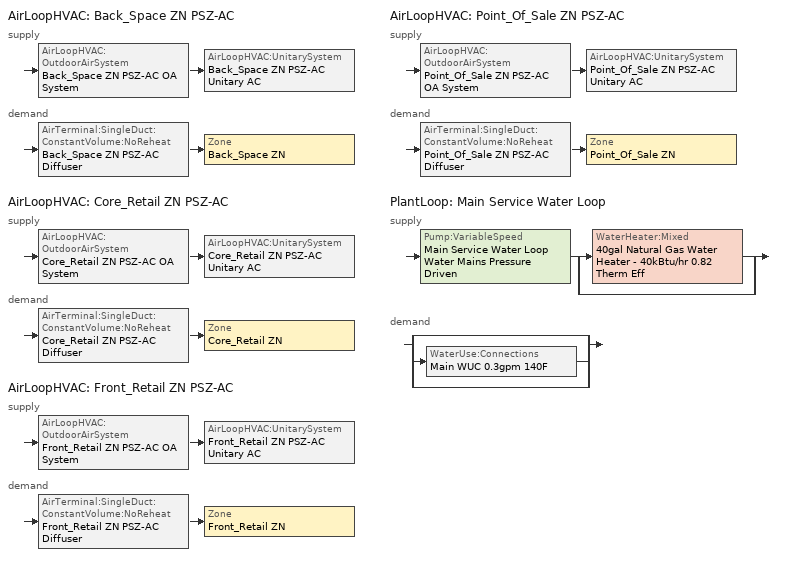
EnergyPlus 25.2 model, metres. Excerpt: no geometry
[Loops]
AirLoopHVAC 'Back_Space ZN PSZ-AC'
 supply: AirLoopHVAC:OutdoorAirSystem 'Back_Space ZN PSZ-AC OA System' > AirLoopHVAC:UnitarySystem 'Back_Space ZN PSZ-AC Unitary AC'
 demand: AirTerminal:SingleDuct:ConstantVolume:NoReheat 'Back_Space ZN PSZ-AC Diffuser' > Zone 'Back_Space ZN'
AirLoopHVAC 'Core_Retail ZN PSZ-AC'
 supply: AirLoopHVAC:OutdoorAirSystem 'Core_Retail ZN PSZ-AC OA System' > AirLoopHVAC:UnitarySystem 'Core_Retail ZN PSZ-AC Unitary AC'
 demand: AirTerminal:SingleDuct:ConstantVolume:NoReheat 'Core_Retail ZN PSZ-AC Diffuser' > Zone 'Core_Retail ZN'
AirLoopHVAC 'Front_Retail ZN PSZ-AC'
 supply: AirLoopHVAC:OutdoorAirSystem 'Front_Retail ZN PSZ-AC OA System' > AirLoopHVAC:UnitarySystem 'Front_Retail ZN PSZ-AC Unitary AC'
 demand: AirTerminal:SingleDuct:ConstantVolume:NoReheat 'Front_Retail ZN PSZ-AC Diffuser' > Zone 'Front_Retail ZN'
AirLoopHVAC 'Point_Of_Sale ZN PSZ-AC'
 supply: AirLoopHVAC:OutdoorAirSystem 'Point_Of_Sale ZN PSZ-AC OA System' > AirLoopHVAC:UnitarySystem 'Point_Of_Sale ZN PSZ-AC Unitary AC'
 demand: AirTerminal:SingleDuct:ConstantVolume:NoReheat 'Point_Of_Sale ZN PSZ-AC Diffuser' > Zone 'Point_Of_Sale ZN'
PlantLoop 'Main Service Water Loop'
 supply: Pump:VariableSpeed 'Main Service Water Loop Water Mains Pressure Driven' > split
  | WaterHeater:Mixed '40gal Natural Gas Water Heater - 40kBtu/hr 0.82 Therm Eff'
  | bypass
 demand: split
  | bypass
  | WaterUse:Connections 'Main WUC 0.3gpm 140F'
  | bypass
[ZoneControl:Thermostat] Temperature Difference Between Cutout And Setpoint {deltaC}=0
Name | Zone or ZoneList | Control Type Schedule | Control 1
Back_Space ZN Thermostat | Back_Space ZN | Back_Space ZN Thermostat Schedule | Retail Back_Space Thermostat 1
Core_Retail ZN Thermostat | Core_Retail ZN | Core_Retail ZN Thermostat Schedule | Retail Retail Thermostat 1
Front_Retail ZN Thermostat | Front_Retail ZN | Front_Retail ZN Thermostat Schedule | Retail Retail Thermostat 2
Point_Of_Sale ZN Thermostat | Point_Of_Sale ZN | Point_Of_Sale ZN Thermostat Schedule | Retail Point_of_Sale Thermostat 1
[ThermostatSetpoint:DualSetpoint] Heating Setpoint Temperature Schedule=RetailStandalone HTGSETP_SCH_NO_OPTIMUM; Cooling Setpoint Temperature Schedule=RetailStandalone CLGSETP_SCH_NO_SETBACK
Retail Back_Space Thermostat 1; Retail Retail Thermostat 1; Retail Retail Thermostat 2; Retail Point_of_Sale Thermostat 1
[AirTerminal:SingleDuct:ConstantVolume:NoReheat] Availability Schedule=Always On Discrete; Maximum Air Flow Rate {m3/s}=AutoSize
Back_Space ZN PSZ-AC Diffuser; Core_Retail ZN PSZ-AC Diffuser; Front_Retail ZN PSZ-AC Diffuser; Point_Of_Sale ZN PSZ-AC Diffuser
[Zone equipment]
Back_Space ZN: Back_Space ZN PSZ-AC Diffuser
Core_Retail ZN: Core_Retail ZN PSZ-AC Diffuser
Front_Retail ZN: Front_Retail ZN PSZ-AC Diffuser
Point_Of_Sale ZN: Point_Of_Sale ZN PSZ-AC Diffuser
[Sizing:Zone] Zone Cooling Design Supply Air Temperature Input Method=SupplyAirTemperature; Zone Cooling Design Supply Air Temperature {C}=12.7778; Zone Cooling Design Supply Air Temperature Difference {deltaC}=11.11; Zone Heating Design Supply Air Temperature Input Method=SupplyAirTemperature; Zone Heating Design Supply Air Temperature {C}=50; Zone Heating Design Supply Air Temperature Difference {deltaC}=11.11; Zone Cooling Design Supply Air Humidity Ratio {kgWater/kgDryAir}=0.0085; Zone Heating Design Supply Air Humidity Ratio {kgWater/kgDryAir}=0.008; Cooling Design Air Flow Method=DesignDay; Cooling Design Air Flow Rate {m3/s}=0; Cooling Minimum Air Flow per Zone Floor Area {m3/s-m2}=0.000762; Cooling Minimum Air Flow {m3/s}=0; Cooling Minimum Air Flow Fraction=0; Heating Design Air Flow Method=DesignDay; Heating Design Air Flow Rate {m3/s}=0; Heating Maximum Air Flow per Zone Floor Area {m3/s-m2}=0.002032; Heating Maximum Air Flow {m3/s}=0.141576; Heating Maximum Air Flow Fraction=1; Account for Dedicated Outdoor Air System=No; Zone Load Sizing Method=Sensible Load Only No Latent Load; Zone Latent Cooling Design Supply Air Humidity Ratio Input Method=HumidityRatioDifference; Zone Cooling Design Supply Air Humidity Ratio Difference {kgWater/kgDryAir}=0.005; Zone Latent Heating Design Supply Air Humidity Ratio Input Method=HumidityRatioDifference; Zone Humidification Design Supply Air Humidity Ratio Difference {kgWater/kgDryAir}=0.005; Type of Space Sum to Use=Coincident; Heating Coil Sizing Method=None; Maximum Heating Capacity To Cooling Load Sizing Ratio {W/W}=1
Name | Design Specification Outdoor Air Object
Back_Space ZN | Retail Back_Space Ventilation
Core_Retail ZN; Front_Retail ZN | Retail Retail Ventilation
Point_Of_Sale ZN | Retail Point_of_Sale Ventilation
[DesignSpecification:OutdoorAir] Outdoor Air Method=Sum; Outdoor Air Flow per Zone Floor Area {m3/s-m2}=0.0006096; Outdoor Air Flow per Zone {m3/s}=0; Outdoor Air Flow Air Changes per Hour {1/hr}=0
Name | Outdoor Air Flow per Person {m3/s-person}
Retail Back_Space Ventilation | 0
Retail Retail Ventilation; Retail Point_of_Sale Ventilation | 0.00353961
[Coil:Heating:Fuel] Availability Schedule=Always On Discrete; Fuel Type=NaturalGas; Burner Efficiency=0.8; Nominal Capacity {W}=AutoSize; On Cycle Parasitic Electric Load {W}=0; Off Cycle Parasitic Fuel Load {W}=0
Back_Space ZN PSZ-AC Gas Htg Coil 231kBtu/hr 0.8 Thermal Eff; Core_Retail ZN PSZ-AC Gas Htg Coil 1183kBtu/hr 0.8 Thermal Eff; Front_Retail ZN PSZ-AC Gas Htg Coil 144kBtu/hr 0.8 Thermal Eff; Point_Of_Sale ZN PSZ-AC Gas Htg Coil 171kBtu/hr 0.8 Thermal Eff
[AirLoopHVAC] Design Supply Air Flow Rate {m3/s}=AutoSize; Design Return Air Flow Fraction of Supply Air Flow=1
Back_Space ZN PSZ-AC; Core_Retail ZN PSZ-AC; Front_Retail ZN PSZ-AC; Point_Of_Sale ZN PSZ-AC
[Sizing:System] Type of Load to Size On=Sensible; Design Outdoor Air Flow Rate {m3/s}=Autosize; Central Heating Maximum System Air Flow Ratio=1; Preheat Design Temperature {C}=7.22222; Preheat Design Humidity Ratio {kgWater/kgDryAir}=0.008; Precool Design Temperature {C}=12.7778; Precool Design Humidity Ratio {kgWater/kgDryAir}=0.008; Central Cooling Design Supply Air Temperature {C}=12.7778; Central Heating Design Supply Air Temperature {C}=50; Type of Zone Sum to Use=Coincident; 100% Outdoor Air in Cooling=No; 100% Outdoor Air in Heating=No; Central Cooling Design Supply Air Humidity Ratio {kgWater/kgDryAir}=0.0085; Central Heating Design Supply Air Humidity Ratio {kgWater/kgDryAir}=0.008; Cooling Supply Air Flow Rate Method=DesignDay; Cooling Supply Air Flow Rate {m3/s}=0; Cooling Supply Air Flow Rate Per Floor Area {m3/s-m2}=0.00996765; Cooling Fraction of Autosized Cooling Supply Air Flow Rate=1; Cooling Supply Air Flow Rate Per Unit Cooling Capacity {m3/s-W}=3.94755e-05; Heating Supply Air Flow Rate Method=DesignDay; Heating Supply Air Flow Rate {m3/s}=0; Heating Supply Air Flow Rate Per Floor Area {m3/s-m2}=0.00996765; Heating Fraction of Autosized Heating Supply Air Flow Rate=1; Heating Fraction of Autosized Cooling Supply Air Flow Rate=1; Heating Supply Air Flow Rate Per Unit Heating Capacity {m3/s-W}=3.15882e-05; System Outdoor Air Method=ZoneSum; Zone Maximum Outdoor Air Fraction=1; Cooling Design Capacity Method=CoolingDesignCapacity; Cooling Design Capacity {W}=Autosize; Cooling Design Capacity Per Floor Area {W/m2}=234.7; Fraction of Autosized Cooling Design Capacity=1; Heating Design Capacity Method=HeatingDesignCapacity; Heating Design Capacity {W}=Autosize; Heating Design Capacity Per Floor Area {W/m2}=157; Fraction of Autosized Heating Design Capacity=1; Central Cooling Capacity Control Method=OnOff; Occupant Diversity=Autosize; Heating Coil Sizing Method=None; Maximum Heating Capacity To Cooling Capacity Sizing Ratio {W/W}=1
Back_Space ZN PSZ-AC; Core_Retail ZN PSZ-AC; Front_Retail ZN PSZ-AC; Point_Of_Sale ZN PSZ-AC
[Controller:OutdoorAir] Minimum Outdoor Air Flow Rate {m3/s}=Autosize; Maximum Outdoor Air Flow Rate {m3/s}=Autosize; Economizer Control Type=DifferentialDryBulb; Economizer Control Action Type=ModulateFlow; Lockout Type=LockoutWithHeating; Minimum Limit Type=FixedMinimum; Minimum Outdoor Air Schedule=RetailStandalone MinOA_MotorizedDamper_Sched; High Humidity Control=No; High Humidity Outdoor Air Flow Ratio=1; Control High Indoor Humidity Based on Outdoor Humidity Ratio=Yes; Heat Recovery Bypass Control Type=BypassWhenWithinEconomizerLimits; Economizer Operation Staging=InterlockedWithMechanicalCooling
Name | Maximum Fraction of Outdoor Air Schedule | Mechanical Ventilation Controller
Back_Space ZN PSZ-AC OA System Controller | ems_Back_Space_ZN_PSZ_AC_maxOASch | Controller Mechanical Ventilation 1
Core_Retail ZN PSZ-AC OA System Controller | ems_Core_Retail_ZN_PSZ_AC_maxOASch | Controller Mechanical Ventilation 2
Front_Retail ZN PSZ-AC OA System Controller | ems_Front_Retail_ZN_PSZ_AC_maxOASch | Controller Mechanical Ventilation 4
Point_Of_Sale ZN PSZ-AC OA System Controller | ems_Point_Of_Sale_ZN_PSZ_AC_maxOASch | Controller Mechanical Ventilation 3
[Controller:MechanicalVentilation] Availability Schedule=RetailStandalone MinOA_MotorizedDamper_Sched; Demand Controlled Ventilation=No; System Outdoor Air Method=ZoneSum
Name | Zone or ZoneList Name 1 | Design Specification Outdoor Air Object Name 1
Controller Mechanical Ventilation 1 | Back_Space ZN | Retail Back_Space Ventilation
Controller Mechanical Ventilation 2 | Core_Retail ZN | Retail Retail Ventilation
Controller Mechanical Ventilation 4 | Front_Retail ZN | Retail Retail Ventilation
Controller Mechanical Ventilation 3 | Point_Of_Sale ZN | Retail Point_of_Sale Ventilation
[SetpointManager:MixedAir] Control Variable=Temperature
Name | Setpoint Node or NodeList
Back_Space ZN PSZ-AC Mixed Air Node OS Default SPM | Back_Space ZN PSZ-AC Mixed Air Node
Core_Retail ZN PSZ-AC Mixed Air Node OS Default SPM | Core_Retail ZN PSZ-AC Mixed Air Node
Front_Retail ZN PSZ-AC Mixed Air Node OS Default SPM | Front_Retail ZN PSZ-AC Mixed Air Node
Point_Of_Sale ZN PSZ-AC Mixed Air Node OS Default SPM | Point_Of_Sale ZN PSZ-AC Mixed Air Node
[AirLoopHVAC:UnitarySystem] Control Type=Load; Dehumidification Control Type=None; Availability Schedule=RetailStandalone HVACOperationSchd; Fan Placement=DrawThrough; Supply Air Fan Operating Mode Schedule=RetailStandalone HVACOperationSchd; DX Heating Coil Sizing Ratio=1; Use DOAS DX Cooling Coil=No; Minimum Supply Air Temperature {C}=2; Latent Load Control=SensibleOnlyLoadControl; Cooling Supply Air Flow Rate Method=SupplyAirFlowRate; Cooling Supply Air Flow Rate {m3/s}=Autosize; Heating Supply Air Flow Rate Method=SupplyAirFlowRate; Heating Supply Air Flow Rate {m3/s}=Autosize; No Load Supply Air Flow Rate Method=None; No Load Supply Air Flow Rate Control Set To Low Speed=Yes; Maximum Supply Air Temperature {C}=80; Maximum Outdoor Dry-Bulb Temperature for Supplemental Heater Operation {C}=21; Ancillary On-Cycle Electric Power {W}=0; Ancillary Off-Cycle Electric Power {W}=0
Name | Controlling Zone or Thermostat Location | Supply Fan | Heating Coil | Cooling Coil | Supplemental Heating Coil
Back_Space ZN PSZ-AC Unitary AC | Back_Space ZN | Back_Space ZN PSZ-AC Fan | Back_Space ZN PSZ-AC Gas Htg Coil 231kBtu/hr 0.8 Thermal Eff | Back_Space ZN PSZ-AC 2spd DX AC Clg Coil 118kBtu/hr 11EER | Back_Space ZN PSZ-AC No Heat
Core_Retail ZN PSZ-AC Unitary AC | Core_Retail ZN | Core_Retail ZN PSZ-AC Fan | Core_Retail ZN PSZ-AC Gas Htg Coil 1183kBtu/hr 0.8 Thermal Eff | Core_Retail ZN PSZ-AC 2spd DX AC Clg Coil 558kBtu/hr 9.8EER | Core_Retail ZN PSZ-AC No Heat
Front_Retail ZN PSZ-AC Unitary AC | Front_Retail ZN | Front_Retail ZN PSZ-AC Fan | Front_Retail ZN PSZ-AC Gas Htg Coil 144kBtu/hr 0.8 Thermal Eff | Front_Retail ZN PSZ-AC 2spd DX AC Clg Coil 70kBtu/hr 11EER | Front_Retail ZN PSZ-AC No Heat
Point_Of_Sale ZN PSZ-AC Unitary AC | Point_Of_Sale ZN | Point_Of_Sale ZN PSZ-AC Fan | Point_Of_Sale ZN PSZ-AC Gas Htg Coil 171kBtu/hr 0.8 Thermal Eff | Point_Of_Sale ZN PSZ-AC 2spd DX AC Clg Coil 86kBtu/hr 11EER | Point_Of_Sale ZN PSZ-AC No Heat
[Fan:OnOff] Availability Schedule=Always On Discrete; Maximum Flow Rate {m3/s}=Autosize; Motor In Airstream Fraction=1
Name | Fan Total Efficiency | Pressure Rise {Pa} | Motor Efficiency | Fan Power Ratio Function of Speed Ratio Curve | Fan Efficiency Ratio Function of Speed Ratio Curve
Back_Space ZN PSZ-AC Fan | 0.58175 | 622.722 | 0.895 | Fan On Off Power Curve | Fan On Off Efficiency Curve
Core_Retail ZN PSZ-AC Fan | 0.6084 | 1018.77 | 0.936 | Fan On Off Power Curve 1 | Fan On Off Efficiency Curve 1
Front_Retail ZN PSZ-AC Fan | 0.56225 | 622.722 | 0.865 | Fan On Off Power Curve 3 | Fan On Off Efficiency Curve 3
Point_Of_Sale ZN PSZ-AC Fan | 0.56225 | 622.722 | 0.865 | Fan On Off Power Curve 2 | Fan On Off Efficiency Curve 2
[Coil:Cooling:DX:TwoSpeed] Availability Schedule=Always On Discrete; High Speed Gross Rated Total Cooling Capacity {W}=Autosize; High Speed Rated Sensible Heat Ratio=Autosize; High Speed Rated Air Flow Rate {m3/s}=Autosize; High Speed Rated Evaporator Fan Power Per Volume Flow Rate 2017 {W/(m3/s)}=773.3; High Speed Rated Evaporator Fan Power Per Volume Flow Rate 2023 {W/(m3/s)}=934.4; Unit Internal Static Air Pressure {Pa}=773.3; Total Cooling Capacity Function of Temperature Curve=CoilClgDXQRatio_fTwbToadbSI; Total Cooling Capacity Function of Flow Fraction Curve=CoilClgDXSnglQRatio_fCFMRatio; Energy Input Ratio Function of Temperature Curve=CoilClgDXEIRRatio_fTwbToadbSI; Energy Input Ratio Function of Flow Fraction Curve=CoilClgDXSnglEIRRatio_fCFMRatio; Part Load Fraction Correlation Curve=CoilClgDXEIRRatio_fQFrac; Low Speed Gross Rated Total Cooling Capacity {W}=Autosize; Low Speed Gross Rated Sensible Heat Ratio=0.69; Low Speed Rated Air Flow Rate {m3/s}=Autosize; Low Speed Rated Evaporator Fan Power Per Volume Flow Rate 2017 {W/(m3/s)}=773.3; Low Speed Rated Evaporator Fan Power Per Volume Flow Rate 2023 {W/(m3/s)}=934.4; Low Speed Total Cooling Capacity Function of Temperature Curve=CoilClgDXQRatio_fTwbToadbSI; Low Speed Energy Input Ratio Function of Temperature Curve=CoilClgDXEIRRatio_fTwbToadbSI; Condenser Type=AirCooled; Minimum Outdoor Dry-Bulb Temperature for Compressor Operation {C}=-25; High Speed Evaporative Condenser Effectiveness=0.9; High Speed Evaporative Condenser Air Flow Rate {m3/s}=Autosize; High Speed Evaporative Condenser Pump Rated Power Consumption {W}=Autosize; Low Speed Evaporative Condenser Effectiveness=0.9; Low Speed Evaporative Condenser Air Flow Rate {m3/s}=Autosize; Low Speed Evaporative Condenser Pump Rated Power Consumption {W}=Autosize; Basin Heater Capacity {W/K}=10; Basin Heater Setpoint Temperature {C}=2
Name | High Speed Gross Rated Cooling COP {W/W} | Low Speed Gross Rated Cooling COP {W/W}
Back_Space ZN PSZ-AC 2spd DX AC Clg Coil 118kBtu/hr 11EER; Front_Retail ZN PSZ-AC 2spd DX AC Clg Coil 70kBtu/hr 11EER; Point_Of_Sale ZN PSZ-AC 2spd DX AC Clg Coil 86kBtu/hr 11EER | 3.79975 | 3.79975
Core_Retail ZN PSZ-AC 2spd DX AC Clg Coil 558kBtu/hr 9.8EER | 3.40011 | 3.40011
[Coil:Heating:Electric] Availability Schedule=Always Off Discrete; Efficiency=1; Nominal Capacity {W}=0
Back_Space ZN PSZ-AC No Heat; Core_Retail ZN PSZ-AC No Heat; Front_Retail ZN PSZ-AC No Heat; Point_Of_Sale ZN PSZ-AC No Heat
[SetpointManager:SingleZone:Reheat] Control Variable=Temperature; Minimum Supply Air Temperature {C}=12.7778; Maximum Supply Air Temperature {C}=50
Name | Control Zone | Setpoint Node or NodeList
Back_Space ZN Setpoint Manager SZ Reheat | Back_Space ZN | Back_Space ZN PSZ-AC Supply Outlet Node
Core_Retail ZN Setpoint Manager SZ Reheat | Core_Retail ZN | Core_Retail ZN PSZ-AC Supply Outlet Node
Front_Retail ZN Setpoint Manager SZ Reheat | Front_Retail ZN | Front_Retail ZN PSZ-AC Supply Outlet Node
Point_Of_Sale ZN Setpoint Manager SZ Reheat | Point_Of_Sale ZN | Point_Of_Sale ZN PSZ-AC Supply Outlet Node
[PlantLoop]
Main Service Water Loop: Fluid Type=Water; Plant Equipment Operation Scheme=Main Service Water Loop Operation Schemes; Maximum Loop Temperature {C}=60; Minimum Loop Temperature {C}=51.6667; Maximum Loop Flow Rate {m3/s}=Autosize; Minimum Loop Flow Rate {m3/s}=0; Plant Loop Volume {m3}=Autocalculate; Load Distribution Scheme=Optimal; Plant Loop Demand Calculation Scheme=SingleSetpoint; Common Pipe Simulation=None
[Sizing:Plant]
Main Service Water Loop: Loop Type=Heating; Design Loop Exit Temperature {C}=60; Loop Design Temperature Difference {deltaC}=5; Sizing Option=NonCoincident; Zone Timesteps in Averaging Window=1; Coincident Sizing Factor Mode=None
[Pump:VariableSpeed]
Main Service Water Loop Water Mains Pressure Driven: Design Maximum Flow Rate {m3/s}=Autosize; Design Pump Head {Pa}=0.001; Design Power Consumption {W}=Autosize; Motor Efficiency=1; Fraction of Motor Inefficiencies to Fluid Stream=0; Coefficient 1 of the Part Load Performance Curve=0; Coefficient 2 of the Part Load Performance Curve=3.2485; Coefficient 3 of the Part Load Performance Curve=-4.7443; Coefficient 4 of the Part Load Performance Curve=2.5294; Design Minimum Flow Rate {m3/s}=0; Pump Control Type=Intermittent; Skin Loss Radiative Fraction=0.5; Design Power Sizing Method=PowerPerFlowPerPressure; Design Electric Power per Unit Flow Rate {W/(m3/s)}=348701.1; Design Shaft Power per Unit Flow Rate per Unit Head {W/((m3/s)-Pa)}=1.28205; Design Minimum Flow Rate Fraction=0
[WaterHeater:Mixed]
40gal Natural Gas Water Heater - 40kBtu/hr 0.82 Therm Eff: Tank Volume {m3}=0.151416; Setpoint Temperature Schedule=Service Water Loop Temp - 140F; Deadband Temperature Difference {deltaC}=2; Maximum Temperature Limit {C}=60; Heater Control Type=Cycle; Heater Maximum Capacity {W}=11722.8; Heater Ignition Minimum Flow Rate {m3/s}=0; Heater Ignition Delay {s}=0; Heater Fuel Type=NaturalGas; Heater Thermal Efficiency=0.82; Off Cycle Parasitic Fuel Consumption Rate {W}=1860; Off Cycle Parasitic Fuel Type=NaturalGas; Off Cycle Parasitic Heat Fraction to Tank=0; On Cycle Parasitic Fuel Consumption Rate {W}=1860; On Cycle Parasitic Fuel Type=NaturalGas; On Cycle Parasitic Heat Fraction to Tank=0; Ambient Temperature Indicator=Zone; Ambient Temperature Zone=Back_Space ZN; Off Cycle Loss Coefficient to Ambient Temperature {W/K}=4.1013; Off Cycle Loss Fraction to Zone=1; On Cycle Loss Coefficient to Ambient Temperature {W/K}=4.1013; On Cycle Loss Fraction to Zone=1; Use Side Effectiveness=1; Source Side Effectiveness=1; Use Side Design Flow Rate {m3/s}=Autosize; Source Side Design Flow Rate {m3/s}=Autosize; Indirect Water Heating Recovery Time {hr}=1.5; Source Side Flow Control Mode=IndirectHeatPrimarySetpoint
[WaterHeater:Sizing]
40gal Natural Gas Water Heater - 40kBtu/hr 0.82 Therm Eff: Design Mode=PeakDraw; Time Storage Can Meet Peak Draw {hr}=0.538503; Time for Tank Recovery {hr}=0.5; Nominal Tank Volume for Autosizing Plant Connections {m3}=1
[SetpointManager:Scheduled]
Service hot water setpoint manager: Control Variable=Temperature; Schedule=Service Water Loop Temp - 140F; Setpoint Node or NodeList=Main Service Water Loop Supply Outlet Node
[WaterUse:Connections]
Main WUC 0.3gpm 140F: Drain Water Heat Exchanger Type=None; Drain Water Heat Exchanger Destination=Plant; Water Use Equipment Name 1=Main Service Water Use 0.3gpm 140F
[WaterUse:Equipment]
Main Service Water Use 0.3gpm 140F: Peak Flow Rate {m3/s}=1.89271e-05; Flow Rate Fraction Schedule=RetailStandalone BLDG_SWH_SCH; Target Temperature Schedule=Mixed Water At Faucet Temp - 140F; Sensible Fraction Schedule=Fraction Sensible - 0.2; Latent Fraction Schedule=Fraction Latent - 0.05
[PlantEquipmentOperationSchemes]
Main Service Water Loop Operation Schemes: Control Scheme Object Type 1=PlantEquipmentOperation:HeatingLoad; Control Scheme Name 1=Main Service Water Loop Heating Operation Scheme; Control Scheme Schedule Name 1=Always On Discrete
[PlantEquipmentOperation:HeatingLoad]
Main Service Water Loop Heating Operation Scheme: Load Range Lower Limit 1 {W}=0; Load Range Upper Limit 1 {W}=1000000000; Range Equipment List Name 1=Main Service Water Loop Heating Equipment List
[PlantEquipmentList]
Main Service Water Loop Heating Equipment List: WaterHeater:Mixed, 40gal Natural Gas Water Heater - 40kBtu/hr 0.82 Therm Eff
[Schedule:Day:Interval]
RetailStandalone HTGSETP_SCH_NO_OPTIMUM Default: No, 07:00, 15.56, 19:00, 21.11, 24:00, 15.56
RetailStandalone HTGSETP_SCH_NO_OPTIMUM Wkdy Day: No, 05:00, 15.56, 21:00, 21.11, 24:00, 15.56
RetailStandalone HTGSETP_SCH_NO_OPTIMUM Sat Day: No, 05:00, 15.56, 22:00, 21.11, 24:00, 15.56
RetailStandalone HTGSETP_SCH_NO_OPTIMUM Summer Design Day: No, 24:00, 15.56
RetailStandalone HTGSETP_SCH_NO_OPTIMUM Winter Design Day: No, 06:00, 15.56, 07:00, 18.33, 21:00, 21.11, 24:00, 15.56
RetailStandalone CLGSETP_SCH_NO_SETBACK Default; RetailStandalone CLGSETP_SCH_NO_SETBACK Default|Sat|Wkdy Day: No, 24:00, 23.89
RetailStandalone CLGSETP_SCH_NO_SETBACK Summer Design Day: No, 06:00, 29.44, 07:00, 26.67, 21:00, 23.89, 24:00, 29.44
RetailStandalone CLGSETP_SCH_NO_SETBACK Winter Design Day: No, 24:00, 29.44
ems_Back_Space_ZN_PSZ_AC_maxOASch_Default; ems_Core_Retail_ZN_PSZ_AC_maxOASch_Default; ems_Front_Retail_ZN_PSZ_AC_maxOASch_Default; ems_Point_Of_Sale_ZN_PSZ_AC_maxOASch_Default: No, 24:00, 0.7
Fraction Latent - 0.05 Default: No, 24:00, 0.05
Fraction Sensible - 0.2 Default: No, 24:00, 0.2
Mixed Water At Faucet Temp - 140F Default; Service Water Loop Temp - 140F Default: No, 24:00, 60
RetailStandalone BLDG_SWH_SCH Default: No, 09:00, 0, 10:00, 0.14, 11:00, 0.29, 12:00, 0.31, 14:00, 0.36, 15:00, 0.34, 16:00, 0.35, 17:00, 0.37, 18:00, 0.34, 19:00, 0.25, 24:00, 0
RetailStandalone BLDG_SWH_SCH SmrDsn|Wkdy Day; RetailStandalone BLDG_SWH_SCH Summer Design Day: No, 07:00, 0, 08:00, 0.15, 09:00, 0.23, 10:00, 0.32, 11:00, 0.41, 12:00, 0.57, 13:00, 0.62, 14:00, 0.61, 15:00, 0.5, 16:00, 0.45, 17:00, 0.46, 18:00, 0.47, 19:00, 0.42, 20:00, 0.34, 21:00, 0.33, 24:00, 0
RetailStandalone BLDG_SWH_SCH Winter Design Day; RetailStandalone BLDG_SWH_SCH WntrDsn|Sat Day: No, 07:00, 0, 08:00, 0.2, 09:00, 0.24, 10:00, 0.27, 11:00, 0.42, 12:00, 0.54, 13:00, 0.59, 14:00, 0.6, 15:00, 0.49, 16:00, 0.48, 17:00, 0.47, 18:00, 0.46, 19:00, 0.44, 20:00, 0.36, 21:00, 0.29, 22:00, 0.22, 24:00, 0
RetailStandalone HVACOperationSchd Default: No, 08:00, 0, 19:00, 1, 24:00, 0
RetailStandalone HVACOperationSchd SmrDsn|Wkdy Day; RetailStandalone HVACOperationSchd Summer Design Day: No, 06:00, 0, 21:00, 1, 24:00, 0
RetailStandalone HVACOperationSchd Winter Design Day; RetailStandalone HVACOperationSchd WntrDsn|Sat Day: No, 06:00, 0, 22:00, 1, 24:00, 0
RetailStandalone MinOA_MotorizedDamper_Sched Default: No, 09:00, 0, 19:00, 1, 24:00, 0
RetailStandalone MinOA_MotorizedDamper_Sched Sat Day: No, 07:00, 0, 22:00, 1, 24:00, 0
RetailStandalone MinOA_MotorizedDamper_Sched SmrDsn|Wkdy Day; RetailStandalone MinOA_MotorizedDamper_Sched Summer Design Day: No, 07:00, 0, 21:00, 1, 24:00, 0
RetailStandalone MinOA_MotorizedDamper_Sched Winter Design Day: No, 24:00, 1
[Schedule:Week:Daily]
RetailStandalone HTGSETP_SCH_NO_OPTIMUM Week Rule - Jan1-Dec31: RetailStandalone HTGSETP_SCH_NO_OPTIMUM Default, RetailStandalone HTGSETP_SCH_NO_OPTIMUM Wkdy Day, RetailStandalone HTGSETP_SCH_NO_OPTIMUM Wkdy Day, RetailStandalone HTGSETP_SCH_NO_OPTIMUM Wkdy Day, RetailStandalone HTGSETP_SCH_NO_OPTIMUM Wkdy Day, RetailStandalone HTGSETP_SCH_NO_OPTIMUM Wkdy Day, RetailStandalone HTGSETP_SCH_NO_OPTIMUM Sat Day, RetailStandalone HTGSETP_SCH_NO_OPTIMUM Default, RetailStandalone HTGSETP_SCH_NO_OPTIMUM Summer Design Day, RetailStandalone HTGSETP_SCH_NO_OPTIMUM Winter Design Day, RetailStandalone HTGSETP_SCH_NO_OPTIMUM Default, RetailStandalone HTGSETP_SCH_NO_OPTIMUM Default
RetailStandalone CLGSETP_SCH_NO_SETBACK Week Rule - Jan1-Dec31: RetailStandalone CLGSETP_SCH_NO_SETBACK Default, RetailStandalone CLGSETP_SCH_NO_SETBACK Default|Sat|Wkdy Day, RetailStandalone CLGSETP_SCH_NO_SETBACK Default|Sat|Wkdy Day, RetailStandalone CLGSETP_SCH_NO_SETBACK Default|Sat|Wkdy Day, RetailStandalone CLGSETP_SCH_NO_SETBACK Default|Sat|Wkdy Day, RetailStandalone CLGSETP_SCH_NO_SETBACK Default|Sat|Wkdy Day, RetailStandalone CLGSETP_SCH_NO_SETBACK Default|Sat|Wkdy Day, RetailStandalone CLGSETP_SCH_NO_SETBACK Default, RetailStandalone CLGSETP_SCH_NO_SETBACK Summer Design Day, RetailStandalone CLGSETP_SCH_NO_SETBACK Winter Design Day, RetailStandalone CLGSETP_SCH_NO_SETBACK Default, RetailStandalone CLGSETP_SCH_NO_SETBACK Default
ems_Back_Space_ZN_PSZ_AC_maxOASch Week Rule - Jan1-Dec31: ems_Back_Space_ZN_PSZ_AC_maxOASch_Default, ems_Back_Space_ZN_PSZ_AC_maxOASch_Default, ems_Back_Space_ZN_PSZ_AC_maxOASch_Default, ems_Back_Space_ZN_PSZ_AC_maxOASch_Default, ems_Back_Space_ZN_PSZ_AC_maxOASch_Default, ems_Back_Space_ZN_PSZ_AC_maxOASch_Default, ems_Back_Space_ZN_PSZ_AC_maxOASch_Default, ems_Back_Space_ZN_PSZ_AC_maxOASch_Default, ems_Back_Space_ZN_PSZ_AC_maxOASch_Default, ems_Back_Space_ZN_PSZ_AC_maxOASch_Default, ems_Back_Space_ZN_PSZ_AC_maxOASch_Default, ems_Back_Space_ZN_PSZ_AC_maxOASch_Default
ems_Core_Retail_ZN_PSZ_AC_maxOASch Week Rule - Jan1-Dec31: ems_Core_Retail_ZN_PSZ_AC_maxOASch_Default, ems_Core_Retail_ZN_PSZ_AC_maxOASch_Default, ems_Core_Retail_ZN_PSZ_AC_maxOASch_Default, ems_Core_Retail_ZN_PSZ_AC_maxOASch_Default, ems_Core_Retail_ZN_PSZ_AC_maxOASch_Default, ems_Core_Retail_ZN_PSZ_AC_maxOASch_Default, ems_Core_Retail_ZN_PSZ_AC_maxOASch_Default, ems_Core_Retail_ZN_PSZ_AC_maxOASch_Default, ems_Core_Retail_ZN_PSZ_AC_maxOASch_Default, ems_Core_Retail_ZN_PSZ_AC_maxOASch_Default, ems_Core_Retail_ZN_PSZ_AC_maxOASch_Default, ems_Core_Retail_ZN_PSZ_AC_maxOASch_Default
ems_Front_Retail_ZN_PSZ_AC_maxOASch Week Rule - Jan1-Dec31: ems_Front_Retail_ZN_PSZ_AC_maxOASch_Default, ems_Front_Retail_ZN_PSZ_AC_maxOASch_Default, ems_Front_Retail_ZN_PSZ_AC_maxOASch_Default, ems_Front_Retail_ZN_PSZ_AC_maxOASch_Default, ems_Front_Retail_ZN_PSZ_AC_maxOASch_Default, ems_Front_Retail_ZN_PSZ_AC_maxOASch_Default, ems_Front_Retail_ZN_PSZ_AC_maxOASch_Default, ems_Front_Retail_ZN_PSZ_AC_maxOASch_Default, ems_Front_Retail_ZN_PSZ_AC_maxOASch_Default, ems_Front_Retail_ZN_PSZ_AC_maxOASch_Default, ems_Front_Retail_ZN_PSZ_AC_maxOASch_Default, ems_Front_Retail_ZN_PSZ_AC_maxOASch_Default
ems_Point_Of_Sale_ZN_PSZ_AC_maxOASch Week Rule - Jan1-Dec31: ems_Point_Of_Sale_ZN_PSZ_AC_maxOASch_Default, ems_Point_Of_Sale_ZN_PSZ_AC_maxOASch_Default, ems_Point_Of_Sale_ZN_PSZ_AC_maxOASch_Default, ems_Point_Of_Sale_ZN_PSZ_AC_maxOASch_Default, ems_Point_Of_Sale_ZN_PSZ_AC_maxOASch_Default, ems_Point_Of_Sale_ZN_PSZ_AC_maxOASch_Default, ems_Point_Of_Sale_ZN_PSZ_AC_maxOASch_Default, ems_Point_Of_Sale_ZN_PSZ_AC_maxOASch_Default, ems_Point_Of_Sale_ZN_PSZ_AC_maxOASch_Default, ems_Point_Of_Sale_ZN_PSZ_AC_maxOASch_Default, ems_Point_Of_Sale_ZN_PSZ_AC_maxOASch_Default, ems_Point_Of_Sale_ZN_PSZ_AC_maxOASch_Default
Fraction Latent - 0.05 Week Rule - Jan1-Dec31: Fraction Latent - 0.05 Default, Fraction Latent - 0.05 Default, Fraction Latent - 0.05 Default, Fraction Latent - 0.05 Default, Fraction Latent - 0.05 Default, Fraction Latent - 0.05 Default, Fraction Latent - 0.05 Default, Fraction Latent - 0.05 Default, Fraction Latent - 0.05 Default, Fraction Latent - 0.05 Default, Fraction Latent - 0.05 Default, Fraction Latent - 0.05 Default
Fraction Sensible - 0.2 Week Rule - Jan1-Dec31: Fraction Sensible - 0.2 Default, Fraction Sensible - 0.2 Default, Fraction Sensible - 0.2 Default, Fraction Sensible - 0.2 Default, Fraction Sensible - 0.2 Default, Fraction Sensible - 0.2 Default, Fraction Sensible - 0.2 Default, Fraction Sensible - 0.2 Default, Fraction Sensible - 0.2 Default, Fraction Sensible - 0.2 Default, Fraction Sensible - 0.2 Default, Fraction Sensible - 0.2 Default
Mixed Water At Faucet Temp - 140F Week Rule - Jan1-Dec31: Mixed Water At Faucet Temp - 140F Default, Mixed Water At Faucet Temp - 140F Default, Mixed Water At Faucet Temp - 140F Default, Mixed Water At Faucet Temp - 140F Default, Mixed Water At Faucet Temp - 140F Default, Mixed Water At Faucet Temp - 140F Default, Mixed Water At Faucet Temp - 140F Default, Mixed Water At Faucet Temp - 140F Default, Mixed Water At Faucet Temp - 140F Default, Mixed Water At Faucet Temp - 140F Default, Mixed Water At Faucet Temp - 140F Default, Mixed Water At Faucet Temp - 140F Default
RetailStandalone BLDG_SWH_SCH Week Rule - Jan1-Dec31: RetailStandalone BLDG_SWH_SCH Default, RetailStandalone BLDG_SWH_SCH SmrDsn|Wkdy Day, RetailStandalone BLDG_SWH_SCH SmrDsn|Wkdy Day, RetailStandalone BLDG_SWH_SCH SmrDsn|Wkdy Day, RetailStandalone BLDG_SWH_SCH SmrDsn|Wkdy Day, RetailStandalone BLDG_SWH_SCH SmrDsn|Wkdy Day, RetailStandalone BLDG_SWH_SCH WntrDsn|Sat Day, RetailStandalone BLDG_SWH_SCH Default, RetailStandalone BLDG_SWH_SCH Summer Design Day, RetailStandalone BLDG_SWH_SCH Winter Design Day, RetailStandalone BLDG_SWH_SCH Default, RetailStandalone BLDG_SWH_SCH Default
RetailStandalone HVACOperationSchd Week Rule - Jan1-Dec31: RetailStandalone HVACOperationSchd Default, RetailStandalone HVACOperationSchd SmrDsn|Wkdy Day, RetailStandalone HVACOperationSchd SmrDsn|Wkdy Day, RetailStandalone HVACOperationSchd SmrDsn|Wkdy Day, RetailStandalone HVACOperationSchd SmrDsn|Wkdy Day, RetailStandalone HVACOperationSchd SmrDsn|Wkdy Day, RetailStandalone HVACOperationSchd WntrDsn|Sat Day, RetailStandalone HVACOperationSchd Default, RetailStandalone HVACOperationSchd Summer Design Day, RetailStandalone HVACOperationSchd Winter Design Day, RetailStandalone HVACOperationSchd Default, RetailStandalone HVACOperationSchd Default
RetailStandalone MinOA_MotorizedDamper_Sched Week Rule - Jan1-Dec31: RetailStandalone MinOA_MotorizedDamper_Sched Default, RetailStandalone MinOA_MotorizedDamper_Sched SmrDsn|Wkdy Day, RetailStandalone MinOA_MotorizedDamper_Sched SmrDsn|Wkdy Day, RetailStandalone MinOA_MotorizedDamper_Sched SmrDsn|Wkdy Day, RetailStandalone MinOA_MotorizedDamper_Sched SmrDsn|Wkdy Day, RetailStandalone MinOA_MotorizedDamper_Sched SmrDsn|Wkdy Day, RetailStandalone MinOA_MotorizedDamper_Sched Sat Day, RetailStandalone MinOA_MotorizedDamper_Sched Default, RetailStandalone MinOA_MotorizedDamper_Sched Summer Design Day, RetailStandalone MinOA_MotorizedDamper_Sched Winter Design Day, RetailStandalone MinOA_MotorizedDamper_Sched Default, RetailStandalone MinOA_MotorizedDamper_Sched Default
Service Water Loop Temp - 140F Week Rule - Jan1-Dec31: Service Water Loop Temp - 140F Default, Service Water Loop Temp - 140F Default, Service Water Loop Temp - 140F Default, Service Water Loop Temp - 140F Default, Service Water Loop Temp - 140F Default, Service Water Loop Temp - 140F Default, Service Water Loop Temp - 140F Default, Service Water Loop Temp - 140F Default, Service Water Loop Temp - 140F Default, Service Water Loop Temp - 140F Default, Service Water Loop Temp - 140F Default, Service Water Loop Temp - 140F Default
[Schedule:Year]
RetailStandalone HTGSETP_SCH_NO_OPTIMUM: RetailStandalone HTGSETP_SCH_NO_OPTIMUM Week Rule - Jan1-Dec31, 1, 1, 12, 31
RetailStandalone CLGSETP_SCH_NO_SETBACK: RetailStandalone CLGSETP_SCH_NO_SETBACK Week Rule - Jan1-Dec31, 1, 1, 12, 31
ems_Back_Space_ZN_PSZ_AC_maxOASch: ems_Back_Space_ZN_PSZ_AC_maxOASch Week Rule - Jan1-Dec31, 1, 1, 12, 31
ems_Core_Retail_ZN_PSZ_AC_maxOASch: ems_Core_Retail_ZN_PSZ_AC_maxOASch Week Rule - Jan1-Dec31, 1, 1, 12, 31
ems_Front_Retail_ZN_PSZ_AC_maxOASch: ems_Front_Retail_ZN_PSZ_AC_maxOASch Week Rule - Jan1-Dec31, 1, 1, 12, 31
ems_Point_Of_Sale_ZN_PSZ_AC_maxOASch: ems_Point_Of_Sale_ZN_PSZ_AC_maxOASch Week Rule - Jan1-Dec31, 1, 1, 12, 31
Fraction Latent - 0.05: Fraction Latent - 0.05 Week Rule - Jan1-Dec31, 1, 1, 12, 31
Fraction Sensible - 0.2: Fraction Sensible - 0.2 Week Rule - Jan1-Dec31, 1, 1, 12, 31
Mixed Water At Faucet Temp - 140F: Mixed Water At Faucet Temp - 140F Week Rule - Jan1-Dec31, 1, 1, 12, 31
RetailStandalone BLDG_SWH_SCH: RetailStandalone BLDG_SWH_SCH Week Rule - Jan1-Dec31, 1, 1, 12, 31
RetailStandalone HVACOperationSchd: RetailStandalone HVACOperationSchd Week Rule - Jan1-Dec31, 1, 1, 12, 31
RetailStandalone MinOA_MotorizedDamper_Sched: RetailStandalone MinOA_MotorizedDamper_Sched Week Rule - Jan1-Dec31, 1, 1, 12, 31
Service Water Loop Temp - 140F: Service Water Loop Temp - 140F Week Rule - Jan1-Dec31, 1, 1, 12, 31
[Schedule:Compact]
Back_Space ZN Thermostat Schedule; Core_Retail ZN Thermostat Schedule; Front_Retail ZN Thermostat Schedule; Point_Of_Sale ZN Thermostat Schedule: Through: 12/31, For: AllDays, Until: 24:00, 4
[Schedule:Constant]
Name | Hourly Value
Always On Discrete | 1
Always Off Discrete | 0
[Curve:Exponent] Coefficient1 Constant=1; Coefficient2 Constant=0; Coefficient3 Constant=0; Minimum Value of x {BasedOnField A2}=0; Maximum Value of x {BasedOnField A2}=1
Fan On Off Power Curve; Fan On Off Power Curve 1; Fan On Off Power Curve 3; Fan On Off Power Curve 2
[Curve:Cubic] Maximum Value of x {BasedOnField A2}=1
Name | Coefficient1 Constant | Coefficient2 x | Coefficient3 x**2 | Coefficient4 x**3 | Minimum Value of x {BasedOnField A2}
Fan On Off Efficiency Curve; Fan On Off Efficiency Curve 1; Fan On Off Efficiency Curve 3; Fan On Off Efficiency Curve 2 | 1 | 0 | 0 | 0 | 0
CoilClgDXEIRRatio_fQFrac | 0 | 5.1091 | -8.5515 | 4.4744 | 0.7
[Curve:Biquadratic] Minimum Value of x {BasedOnField A2}=13.89; Maximum Value of x {BasedOnField A2}=25; Minimum Value of y {BasedOnField A3}=23.89; Maximum Value of y {BasedOnField A3}=46.11; Minimum Curve Output {BasedOnField A4}=0.77
Name | Coefficient1 Constant | Coefficient2 x | Coefficient3 x**2 | Coefficient4 y | Coefficient5 y**2 | Coefficient6 x*y | Maximum Curve Output {BasedOnField A4}
CoilClgDXQRatio_fTwbToadbSI | 0.86779 | 0.014245 | 0.000554 | -0.007569 | 3.2e-05 | -0.000191 | 1.29
CoilClgDXEIRRatio_fTwbToadbSI | 0.116709 | 0.028458 | -0.000411 | 0.021422 | 0.000162 | -0.00068 | 1.33
[Curve:Quadratic]
Name | Coefficient1 Constant | Coefficient2 x | Coefficient3 x**2 | Minimum Value of x {BasedOnField A2} | Maximum Value of x {BasedOnField A2}
CoilClgDXSnglQRatio_fCFMRatio | 0.8 | 0.2 | 0 | 0.5 | 1.5
CoilClgDXSnglEIRRatio_fCFMRatio | 1.156 | -0.1816 | 0.0256 | 0 | 1
